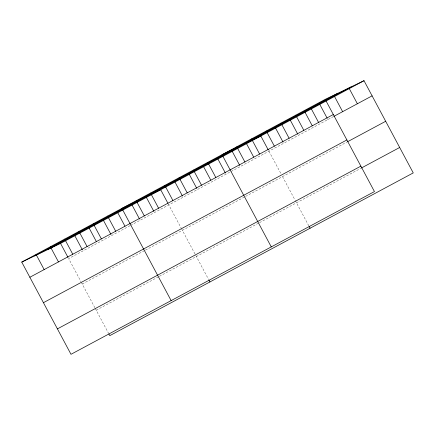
<?xml version="1.0" encoding="UTF-8"?>
<svg xmlns="http://www.w3.org/2000/svg" width="435" height="435" viewBox="0 0 435 435"><rect width="100%" height="100%" fill="white"/><g stroke="black" fill="none" stroke-linecap="round" stroke-linejoin="round"><path stroke-width="0.33" stroke-dasharray="2.17 1.63" d="M130.043 225.673L68.648 258.597L80.992 281.711M130.641 225.352L333.199 116.727M82.226 284.022L144.811 250.462M145.41 250.141L244.954 196.756M245.552 196.435L346.771 142.153M96.211 310.22L158.802 276.655M159.395 276.339L258.945 222.954M259.537 222.633L360.762 168.35M327.267 118.407L327.892 119.571M268.933 151.19L280.966 173.728M282.511 176.615L294.908 199.839M295.224 200.432L308.839 225.928M168.166 203.727L181.134 228.011M181.438 228.587L208.697 279.634M81.296 282.293L94.939 307.839M95.26 308.437L108.554 333.335"/><path stroke-width="0.65" d="M325.211 99.354L374.453 191.569L70.992 354.308L21.75 262.093L325.211 99.354L364.008 80.692L413.25 172.907L109.789 335.646L108.864 333.917M34.555 255.932L338.017 93.193M47.747 249.587L351.208 86.848M21.75 262.093L60.547 243.431L364.008 80.692M29.852 277.258L333.313 114.519M333.786 116.411L372.11 95.858M43.424 302.684L346.885 139.945M347.364 141.837L385.687 121.283M57.415 328.882L360.876 166.143M361.349 168.035L399.673 147.481M349.272 88.593L357.369 103.764M334.531 96.499L342.628 111.67M319.79 104.405L326.957 117.82M310.47 107.255L318.572 122.425M305.049 112.306L312.216 125.726M295.735 115.161L303.831 130.331M290.314 120.212L297.79 134.214M280.994 123.067L289.09 138.232M275.572 128.118L283.049 142.12M266.253 130.968L274.354 146.138M268.308 150.026L260.831 136.019L222.035 154.686L271.277 246.901M309.149 226.504L310.073 228.239M251.512 138.874L259.613 154.044M246.525 143.691L253.692 157.111M236.776 146.78L244.872 161.945M232.219 151.364L239.696 165.365M217.913 159.036L225.39 173.038M207.729 162.353L215.825 177.523M203.607 166.708L210.774 180.128M193.423 170.025L201.519 185.196M189.301 174.381L196.778 188.382M179.117 177.697L187.213 192.868M174.995 182.053L182.472 196.054M164.811 185.37L172.907 200.54M167.856 203.145L160.689 189.725L121.892 208.387L171.134 300.607M209.007 280.211L209.931 281.945M150.505 193.042L158.601 208.213M146.383 197.398L153.859 211.399M136.198 200.714L144.295 215.885M132.077 205.07L139.553 219.071M117.771 212.742L124.937 226.162M107.586 216.059L115.688 231.23M103.465 220.414L110.941 234.416M93.28 223.731L101.382 238.902M89.159 228.087L96.325 241.501M78.974 231.404L87.076 246.574M74.853 235.759L82.329 249.761M64.668 239.076L72.77 254.241M60.547 243.431L68.023 257.433M50.362 246.748L58.464 261.913M36.056 254.421L44.158 269.586"/></g></svg>
